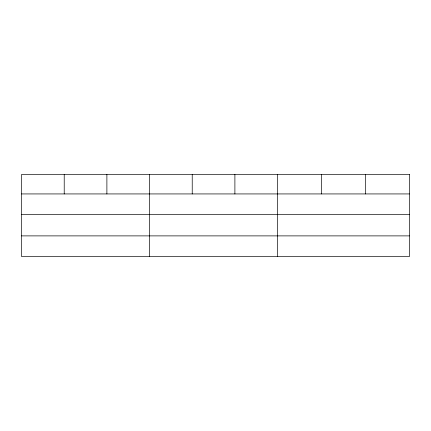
<?xml version="1.0" encoding="UTF-8"?>
<svg xmlns="http://www.w3.org/2000/svg" width="431" height="431" viewBox="0 0 431 431"><rect width="100%" height="100%" fill="white"/><g stroke="black" fill="none" stroke-linecap="round" stroke-linejoin="round"><path stroke-width="0.65" d="M21.55 193.934L409.45 193.934M21.55 214.595L409.45 214.595M21.55 235.886L409.45 235.886M365.488 174.453L365.488 193.934M321.526 174.453L321.526 193.934M277.564 174.453L277.564 256.547M234.895 174.453L234.895 193.934M192.226 174.453L192.226 193.934M149.557 174.453L149.557 256.547M106.888 174.453L106.888 193.934M64.219 174.453L64.219 193.934M409.45 174.453L21.55 174.453L21.55 256.547L409.45 256.547L409.45 174.453"/></g></svg>
